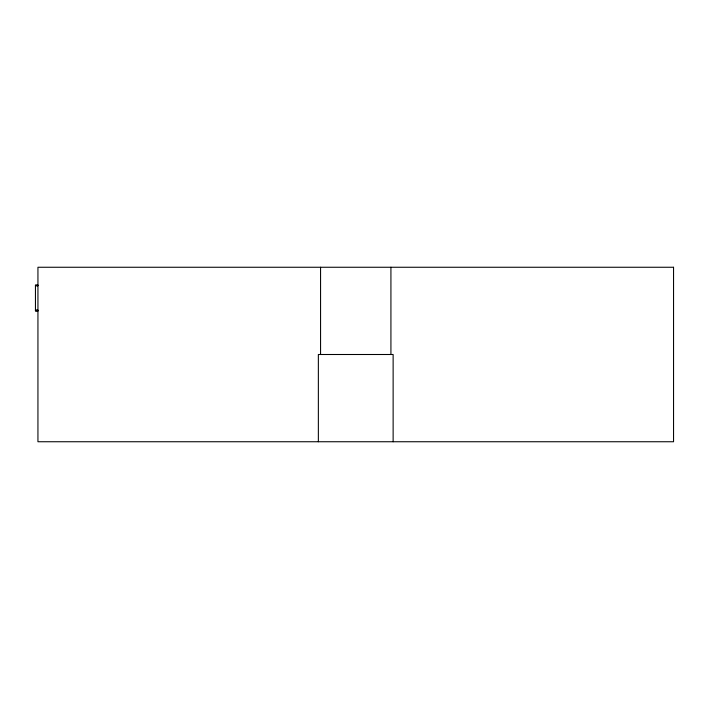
<?xml version="1.0" encoding="UTF-8"?>
<svg xmlns="http://www.w3.org/2000/svg" width="709" height="709" viewBox="0 0 709 709"><rect width="100%" height="100%" fill="white"/><g stroke="black" fill="none" stroke-linecap="round" stroke-linejoin="round"><path stroke-width="1.06" d="M37.94 285.107L35.45 285.107L35.45 310.879L37.94 310.879M35.45 285.293L37.94 285.293M35.45 285.532L37.94 285.532M35.45 285.851L37.94 285.762M35.45 310.223L37.94 310.223M35.45 310.285L37.94 310.285M35.45 310.453L37.94 310.498M35.45 310.586L37.94 310.666M35.45 310.764L37.94 310.781M393.132 441.742L393.132 354.5L318.359 354.5L318.359 441.742M390.925 267.258L390.925 354.5M320.565 267.258L320.565 354.5M673.55 267.258L37.94 267.258L37.94 441.742L673.55 441.742L673.55 267.258"/></g></svg>
